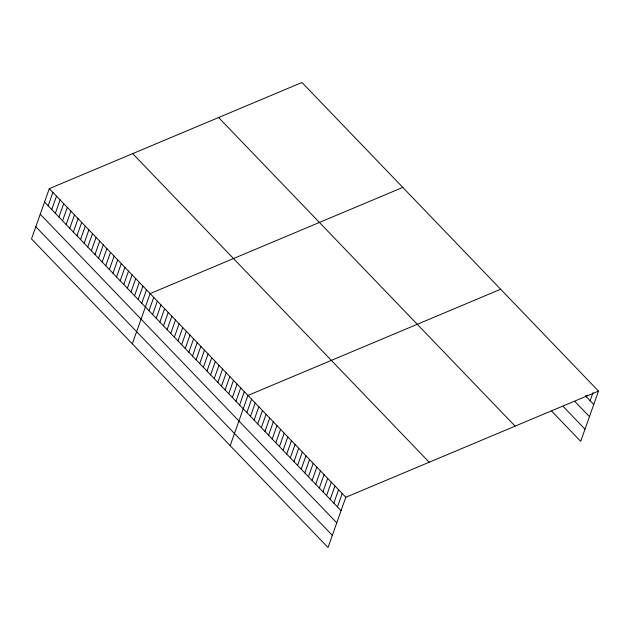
<?xml version="1.0" encoding="UTF-8"?>
<svg xmlns="http://www.w3.org/2000/svg" width="630" height="630" viewBox="0 0 630 630"><rect width="100%" height="100%" fill="white"/><g stroke="black" fill="none" stroke-linecap="round" stroke-linejoin="round"><path stroke-width="0.94" d="M49.297 188.661L31.5 238.904L328.025 547.517L345.815 497.267L598.5 391.096L301.975 82.483L49.297 188.661L345.815 497.267M48.156 205.797L52.896 192.402M51.755 209.546L56.495 196.15M55.353 213.294L60.094 199.899M58.952 217.043L63.693 203.648M62.559 220.784L67.3 207.396M66.158 224.532L70.899 211.144M69.757 228.28L74.497 214.893M73.356 232.029L78.096 218.634M76.954 235.777L81.703 222.382M80.561 239.526L85.302 226.131M84.16 243.275L88.901 229.879M87.759 247.015L92.5 233.628M91.358 250.764L96.099 237.376M94.965 254.512L99.705 241.125M98.563 258.261L103.304 244.873M102.162 262.009L106.903 248.614M105.761 265.758L110.502 252.362M109.36 269.506L114.109 256.111M112.967 273.255L117.708 259.859M116.566 276.995L121.306 263.608M120.165 280.744L124.905 267.356M123.763 284.492L128.504 271.105M127.37 288.241L132.111 274.845M130.969 291.989L135.71 278.594M134.568 295.738L139.309 282.342M138.167 299.486L142.908 286.091M141.766 303.227L146.514 289.839M132.316 343.838L150.113 293.588L402.798 187.409M148.995 310.748L153.736 297.36M152.618 314.52L157.358 301.132M156.24 318.292L160.981 304.904M159.862 322.064L164.611 308.676M163.493 325.836L168.234 312.448M167.115 329.608L171.856 316.221M170.738 333.38L175.479 319.993M174.36 337.152L179.109 323.765M177.991 340.925L182.731 327.537M181.613 344.697L186.354 331.309M185.236 348.469L189.977 335.081M188.858 352.241L193.599 338.845M192.481 356.013L197.229 342.618M196.111 359.785L200.852 346.39M199.734 363.557L204.474 350.162M203.356 367.329L208.097 353.934M206.979 371.101L211.719 357.706M210.601 374.874L215.35 361.478M214.232 378.646L218.972 365.25M217.854 382.418L222.595 369.022M221.476 386.19L226.217 372.795M225.099 389.962L229.84 376.567M228.721 393.734L233.47 380.339M232.352 397.506L237.093 384.111M235.974 401.279L240.715 387.883M239.597 405.051L244.338 391.655M230.17 445.678L247.968 395.427L500.645 289.249M246.85 412.595L251.591 399.2M250.472 416.367L255.213 402.972M254.095 420.139L258.836 406.744M257.717 423.911L262.458 410.516M261.34 427.683L266.088 414.288M264.97 431.455L269.711 418.06M268.593 435.22L273.333 421.832M272.215 438.992L276.956 425.604M275.838 442.764L280.578 429.377M279.46 446.536L284.209 433.149M283.091 450.308L287.831 436.921M286.713 454.08L291.454 440.693M290.336 457.852L295.076 444.465M293.958 461.625L298.699 448.237M297.58 465.397L302.329 452.009M301.211 469.169L305.952 455.781M304.833 472.941L309.574 459.553M308.456 476.713L313.197 463.326M312.078 480.485L316.827 467.098M315.709 484.257L320.45 470.87M319.331 488.029L324.072 474.642M322.954 491.802L327.695 478.414M326.576 495.574L331.317 482.186M330.199 499.346L334.947 485.958M333.829 503.118L338.57 489.731M337.452 506.89L342.192 493.495M586.506 396.939L587.144 395.152M590.137 400.711L592.98 392.679M598.5 391.096L580.702 441.339L551.715 411.169M585.302 395.679L593.759 404.484M574.954 401.562L589.452 416.651M563.267 406.547L585.01 429.18M218.594 117.519L515.112 426.132M132.678 153.618L429.203 462.231M44.549 202.049L341.074 510.662M40.241 214.216L336.767 522.829M35.808 226.745L332.333 535.358"/></g></svg>
